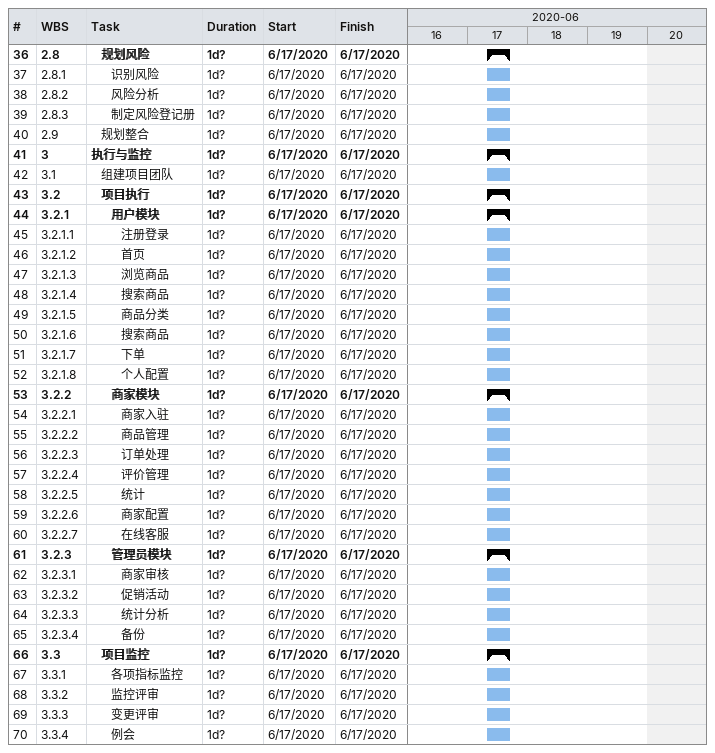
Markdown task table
| ID | WBS | Task | Duration | Start | Finish |
|---|---|---|---|---|---|
| 36 | 2.8 | **规划风险** | 1d? | 2020-06-17 | 2020-06-17 |
| 37 | 2.8.1 | 识别风险 | 1d? | 2020-06-17 | 2020-06-17 |
| 38 | 2.8.2 | 风险分析 | 1d? | 2020-06-17 | 2020-06-17 |
| 39 | 2.8.3 | 制定风险登记册 | 1d? | 2020-06-17 | 2020-06-17 |
| 40 | 2.9 | 规划整合 | 1d? | 2020-06-17 | 2020-06-17 |
| 41 | 3 | **执行与监控** | 1d? | 2020-06-17 | 2020-06-17 |
| 42 | 3.1 | 组建项目团队 | 1d? | 2020-06-17 | 2020-06-17 |
| 43 | 3.2 | **项目执行** | 1d? | 2020-06-17 | 2020-06-17 |
| 44 | 3.2.1 | **用户模块** | 1d? | 2020-06-17 | 2020-06-17 |
| 45 | 3.2.1.1 | 注册登录 | 1d? | 2020-06-17 | 2020-06-17 |
| 46 | 3.2.1.2 | 首页 | 1d? | 2020-06-17 | 2020-06-17 |
| 47 | 3.2.1.3 | 浏览商品 | 1d? | 2020-06-17 | 2020-06-17 |
| 48 | 3.2.1.4 | 搜索商品 | 1d? | 2020-06-17 | 2020-06-17 |
| 49 | 3.2.1.5 | 商品分类 | 1d? | 2020-06-17 | 2020-06-17 |
| 50 | 3.2.1.6 | 搜索商品 | 1d? | 2020-06-17 | 2020-06-17 |
| 51 | 3.2.1.7 | 下单 | 1d? | 2020-06-17 | 2020-06-17 |
| 52 | 3.2.1.8 | 个人配置 | 1d? | 2020-06-17 | 2020-06-17 |
| 53 | 3.2.2 | **商家模块** | 1d? | 2020-06-17 | 2020-06-17 |
| 54 | 3.2.2.1 | 商家入驻 | 1d? | 2020-06-17 | 2020-06-17 |
| 55 | 3.2.2.2 | 商品管理 | 1d? | 2020-06-17 | 2020-06-17 |
| 56 | 3.2.2.3 | 订单处理 | 1d? | 2020-06-17 | 2020-06-17 |
| 57 | 3.2.2.4 | 评价管理 | 1d? | 2020-06-17 | 2020-06-17 |
| 58 | 3.2.2.5 | 统计 | 1d? | 2020-06-17 | 2020-06-17 |
| 59 | 3.2.2.6 | 商家配置 | 1d? | 2020-06-17 | 2020-06-17 |
| 60 | 3.2.2.7 | 在线客服 | 1d? | 2020-06-17 | 2020-06-17 |
| 61 | 3.2.3 | **管理员模块** | 1d? | 2020-06-17 | 2020-06-17 |
| 62 | 3.2.3.1 | 商家审核 | 1d? | 2020-06-17 | 2020-06-17 |
| 63 | 3.2.3.2 | 促销活动 | 1d? | 2020-06-17 | 2020-06-17 |
| 64 | 3.2.3.3 | 统计分析 | 1d? | 2020-06-17 | 2020-06-17 |
| 65 | 3.2.3.4 | 备份 | 1d? | 2020-06-17 | 2020-06-17 |
| 66 | 3.3 | **项目监控** | 1d? | 2020-06-17 | 2020-06-17 |
| 67 | 3.3.1 | 各项指标监控 | 1d? | 2020-06-17 | 2020-06-17 |
| 68 | 3.3.2 | 监控评审 | 1d? | 2020-06-17 | 2020-06-17 |
| 69 | 3.3.3 | 变更评审 | 1d? | 2020-06-17 | 2020-06-17 |
| 70 | 3.3.4 | 例会 | 1d? | 2020-06-17 | 2020-06-17 |
